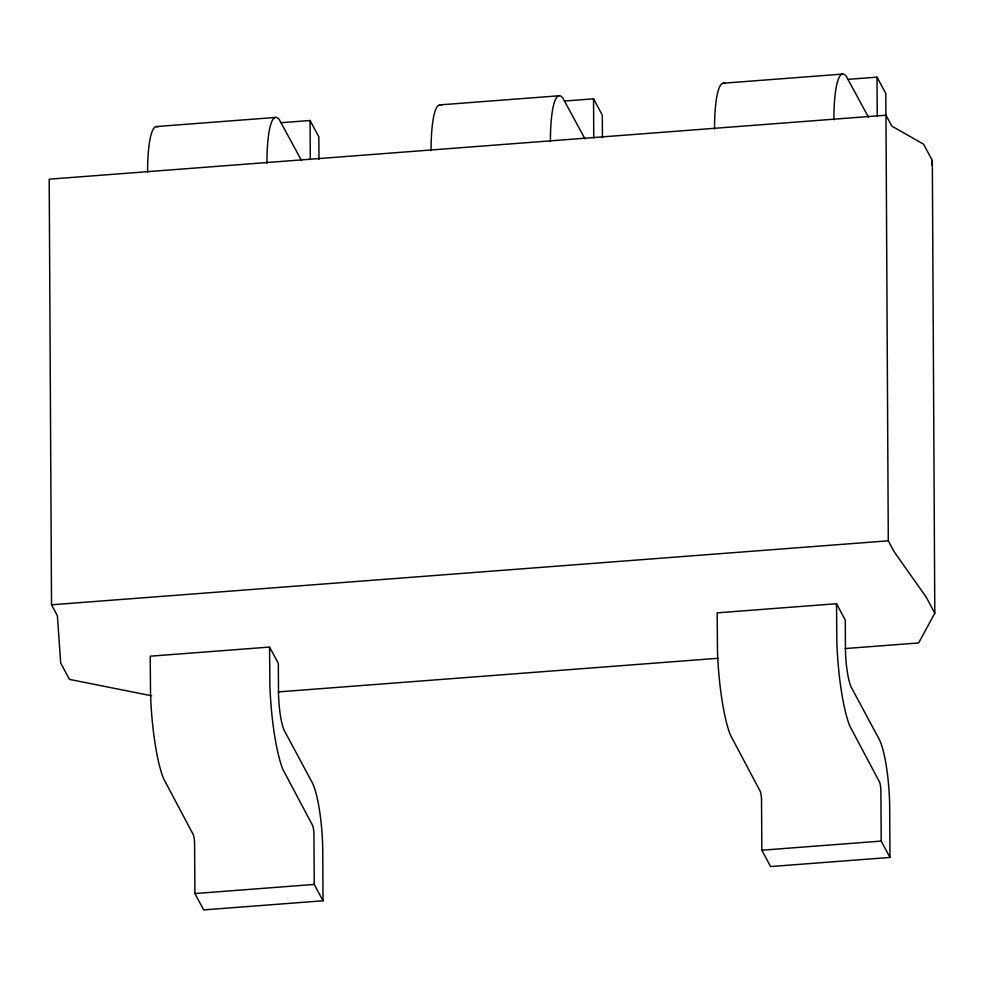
<?xml version="1.0" encoding="UTF-8"?>
<svg xmlns="http://www.w3.org/2000/svg" width="984" height="984" viewBox="0 0 984 984"><rect width="100%" height="100%" fill="white"/><g stroke="black" fill="none" stroke-linecap="round" stroke-linejoin="round"><path stroke-width="1.48" d="M147.588 172.274L147.637 166.148A76.112 13.468 85.6 0 1 158.03 126.973M266.947 163.147L266.996 157.022A76.112 13.468 85.6 0 1 279.259 119.531L301.522 160.552M431.053 150.601L431.115 144.476A76.112 13.468 85.6 0 1 441.508 105.3M550.413 141.475L550.462 135.349A76.112 13.468 85.6 0 1 562.725 97.859L584.988 138.867M714.532 128.929L714.581 122.803A76.112 13.468 85.6 0 1 724.974 83.615M833.891 119.802L833.94 113.677A76.112 13.468 85.6 0 1 846.203 76.186L868.466 117.194M931.823 165.078L932.328 160.515L923.558 144.168L891.811 126.112L885.969 115.202L49.2 179.186L51.525 604.803L57.38 615.701L60.7 663.044L69.458 679.39L151.72 695.811M932.328 160.515L934.8 613.216L918.65 642.946L845.121 648.567M156.235 126.567L275.594 117.44M439.713 104.894L559.06 95.768M723.179 83.222L842.538 74.095M280.993 122.717L310.071 120.491L318.841 136.838L318.964 159.347M564.472 101.044L593.549 98.818L602.306 115.165L602.429 137.674M847.95 79.36L877.015 77.146L885.784 93.492L885.908 116.001M51.525 604.803L888.294 540.819L894.136 551.716L926.03 596.87L934.8 613.216M269.567 647.066L150.22 656.193L150.527 693.929A76.112 13.468 85.6 0 0 163.455 778.393L193.319 834.752A7.503 1.328 85.6 0 1 194.586 843.079L194.893 893.558L203.663 909.905L323.023 900.778L322.752 851.271A53.21 9.422 85.6 0 0 312.248 782.674L284.487 730.903A30.406 5.387 85.6 0 1 278.497 691.715L278.337 663.413L269.567 647.066L269.887 684.803A76.112 13.468 85.6 0 0 282.814 769.267L312.678 825.625A7.503 1.328 85.6 0 1 313.945 833.952L314.253 884.431L323.023 900.778M836.511 603.721L717.164 612.847L717.471 650.584A76.112 13.468 85.6 0 0 730.399 735.048L760.263 791.394A7.503 1.328 85.6 0 1 761.53 799.721L761.837 850.213L770.607 866.56L889.966 857.433L889.696 807.913A53.21 9.422 85.6 0 0 879.192 739.328L851.431 687.558A30.406 5.387 85.6 0 1 845.441 648.358L845.281 620.068L836.511 603.721L836.831 641.457A76.112 13.468 85.6 0 0 849.758 725.921L879.622 782.268A7.503 1.328 85.6 0 1 880.889 790.595L881.197 841.086L889.966 857.433M278.349 691.9L717.976 658.284M194.893 893.558L314.253 884.431M761.837 850.213L881.197 841.086M885.969 115.202L888.294 540.819M877.015 77.146L877.236 116.247M593.549 98.818L593.758 137.92M310.071 120.491L310.292 159.593"/></g></svg>
